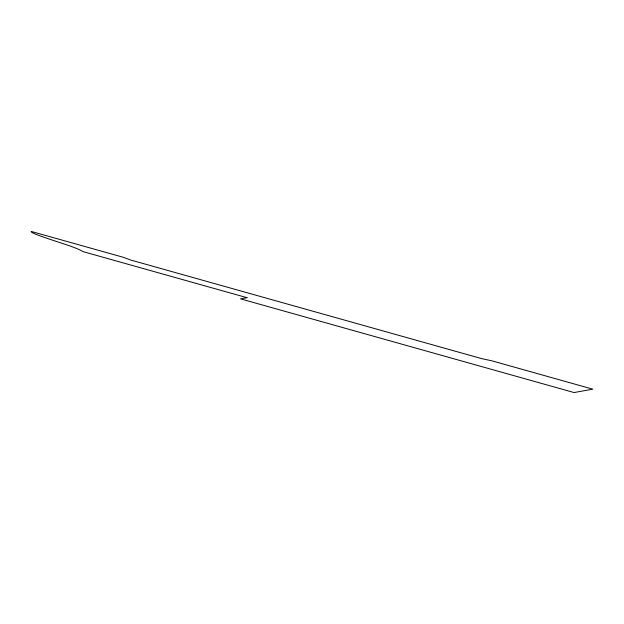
<?xml version="1.0" encoding="UTF-8"?>
<svg xmlns="http://www.w3.org/2000/svg" width="624" height="624" viewBox="0 0 624 624"><rect width="100%" height="100%" fill="white"/><g stroke="black" fill="none" stroke-linecap="round" stroke-linejoin="round"><path stroke-width="0.94" d="M247.01 297.687L240.513 298.849L574.049 392.543L592.8 389.173L491.884 360.828L481.806 358.66L130.65 260.021L123.451 257.338L31.325 231.457A39.936 2.785 15.1 0 0 40.778 236.129A160.68 11.209 15.1 0 0 66.113 244.624A59.42 4.142 15.1 0 1 82.735 251.542L247.01 297.687"/></g></svg>
